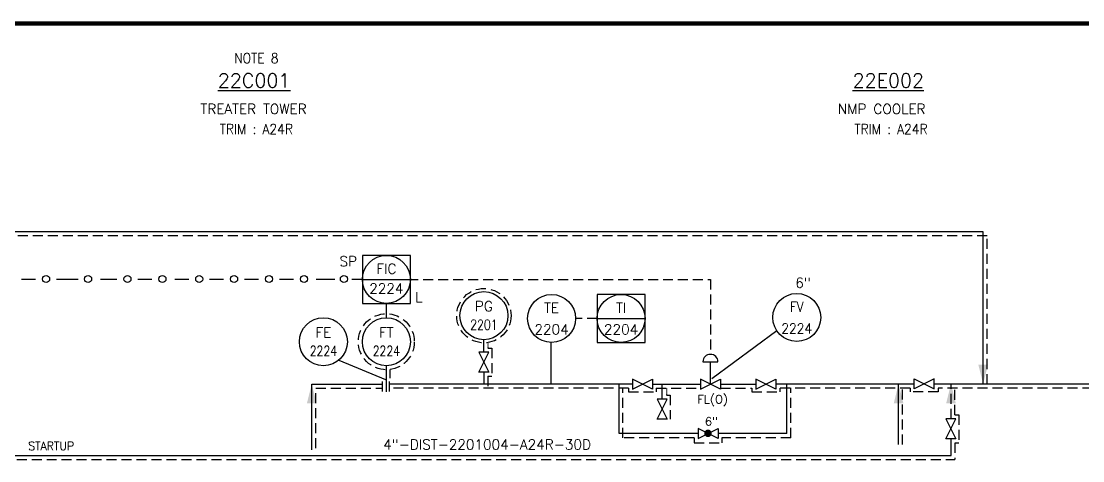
# Model space of a CAD drawing. Header units: millimetres. Extents: x 970 to 1838, y -23 to 597.
# Drawn here: x 1266.7 to 1532.3, y 476.6 to 586.4 of the extents above; entities that cross this region are included whole.
import ezdxf
from ezdxf.enums import TextEntityAlignment as Align

# ---------------------------------------------------------------- set-up
doc = ezdxf.new("R2010")
doc.units = ezdxf.units.MM
for name, pattern in [('HIDDEN', [0.375, 0.25, -0.125]), ('NELECTRICAL', [0.25, 0.125, -0.125]), ('SOLID', [0])]:
    doc.linetypes.add(name, pattern=pattern)
for name, color, linetype in [('1', 7, 'Continuous'), ('13', 13, 'Continuous'), ('2', 7, 'Continuous'), ('30', 7, 'NELECTRICAL'), ('31', 7, 'Continuous')]:
    doc.layers.add(name, color=color, linetype=linetype)
doc.styles.add('ROMANS', font='romans')
doc.styles.add('ROMSIM', font='simplex.shx', dxfattribs={"height": 0.1})
doc.styles.get("Standard").update_dxf_attribs({"font": 'romans.shx'})

# ---------------------------------------------------------------- blocks, each defined once
blk = doc.blocks.new('FL2')
at = {"layer": '2', "width": 0.95}
for tag, p in [('SIZE-RATING', (0, 0.0625)), ('MAT-CA-SERV-RESP', (0, -0.1625))]:
    blk.add_attdef(tag, p, '', height=0.1, dxfattribs=at)
blk = doc.blocks.new('W1')
at = {"color": 7, "linetype": 'HIDDEN'}
blk.add_solid([(-1.2, -4.8), (0, 0), (1.2, -4.8)], dxfattribs=at)

msp = doc.modelspace()

# ---------------------------------------------------------------- linework, layer by layer
at = {"linetype": 'HIDDEN', "ltscale": 10}
for p, q in [((1508.38, 532.83), (1012.19, 532.83)), ((1410.79, 512.16), (1405.4, 512.16)), ((1383.47, 504.76), (1384.41, 504.76)), ((1384.41, 504.76), (1384.41, 497.77)), ((1383.47, 497.77), (1384.41, 497.77)), ((1418.61, 494.78), (1418.61, 493.84)), ((1425.61, 494.78), (1425.61, 493.84)), ((1449.53, 494.78), (1449.53, 493.84)), ((1456.53, 494.78), (1456.53, 493.84)), ((1489.14, 494.77), (1489.14, 493.84)), ((1496.13, 494.78), (1496.13, 493.84)), ((1418.61, 493.84), (1425.61, 493.84)), ((1429.08, 493.01), (1429.08, 486.96)), ((1449.53, 493.84), (1456.53, 493.84)), ((1496.13, 493.84), (1489.14, 493.84)), ((1500.33, 488.06), (1501.28, 488.06)), ((1501.28, 488.06), (1501.28, 481.07)), ((1435.05, 482.29), (1435.05, 481.12)), ((1435.05, 481.12), (1442.04, 481.12)), ((1442.04, 482.29), (1442.04, 481.12)), ((1500.34, 481.07), (1501.28, 481.07))]:
    msp.add_line(p, q, dxfattribs=at)
for p, q in [((1507.38, 533.83), (1025.45, 533.83)), ((1352.06, 521.92), (1364.06, 521.92)), ((1410.79, 512.16), (1422.79, 512.16)), ((1382.47, 503.76), (1382.47, 506.86)), ((1346.14, 501.72), (1357.85, 496.93)), ((1437.28, 501.32), (1441.03, 501.32)), ((1439.15, 495.78), (1439.15, 501.32)), ((1419.61, 496.97), (1419.61, 494.47)), ((1419.61, 494.47), (1424.61, 496.97)), ((1424.61, 494.47), (1419.61, 496.97)), ((1424.61, 496.97), (1424.61, 494.47)), ((1441.65, 494.53), (1436.65, 497.03)), ((1436.65, 494.53), (1441.65, 497.03)), ((1436.65, 497.03), (1436.65, 494.53)), ((1441.65, 497.03), (1441.65, 494.53)), ((1450.53, 496.97), (1450.53, 494.47)), ((1455.53, 494.47), (1450.53, 496.97)), ((1450.53, 494.47), (1455.53, 496.97)), ((1455.53, 496.97), (1455.53, 494.47)), ((1358.06, 493.79), (1358.06, 496)), ((1416.32, 483.45), (1416.32, 495.78)), ((1427.08, 492.01), (1427.08, 495.78)), ((1425.83, 487.01), (1428.33, 492.01)), ((1425.83, 492.01), (1428.33, 487.01)), ((1428.33, 492.01), (1425.83, 492.01)), ((1428.14, 493.01), (1429.08, 493.01)), ((1428.33, 487.01), (1425.83, 487.01)), ((1441.05, 482.2), (1436.05, 484.7)), ((1436.05, 482.2), (1441.05, 484.7)), ((1436.05, 484.7), (1436.05, 482.2)), ((1441.05, 484.7), (1441.05, 482.2))]:
    msp.add_line(p, q)
at = {"color": 7, "linetype": 'NELECTRICAL'}
msp.add_line((1383.47, 506.24), (1383.47, 504.76), dxfattribs=at)
at = {"linetype": 'Continuous'}
for p, q in [((1381.16, 503.76), (1383.66, 498.76)), ((1381.16, 498.76), (1383.66, 503.76)), ((1383.66, 503.76), (1381.16, 503.76)), ((1383.66, 498.76), (1381.16, 498.76)), ((1490.13, 494.59), (1490.13, 497.09)), ((1495.13, 497.09), (1490.13, 494.59)), ((1490.13, 497.09), (1495.13, 494.59)), ((1495.13, 494.59), (1495.13, 497.09)), ((1458.29, 483.45), (1458.29, 495.78)), ((1500.53, 487.06), (1498.03, 487.06)), ((1498.03, 487.06), (1500.53, 482.06)), ((1498.03, 482.06), (1500.53, 487.06)), ((1500.53, 482.06), (1498.03, 482.06))]:
    msp.add_line(p, q, dxfattribs=at)
at = {"color": 7, "linetype": 'HIDDEN', "ltscale": 10}
for p, q in [((1383.47, 497.77), (1383.47, 494.78)), ((1340.39, 479.73), (1340.39, 494.78)), ((1417.27, 482.29), (1417.27, 494.79)), ((1425.61, 494.78), (1436.65, 494.78)), ((1441.65, 494.78), (1449.53, 494.78)), ((1459.24, 482.29), (1459.24, 494.79))]:
    msp.add_line(p, q, dxfattribs=at)
at = {"color": 3, "linetype": 'SOLID'}
msp.add_line((1339.39, 479.29), (1339.39, 495.78), dxfattribs=at)
at = {"color": 3}
for p, q in [((1424.61, 495.78), (1436.65, 495.78)), ((1441.65, 495.78), (1450.53, 495.78))]:
    msp.add_line(p, q, dxfattribs=at)
at = {"color": 6, "const_width": 1.07}
msp.add_lwpolyline([(970.59, 585.9), (1832.75, 585.9), (1832.75, -11.72), (970.59, -11.72), (970.59, 585.9)], dxfattribs=at)
for points in [[(1364.06, 527.92), (1352.06, 527.92), (1352.06, 515.92), (1364.06, 515.92)], [(1422.79, 518.16), (1410.79, 518.16), (1410.79, 506.16), (1422.79, 506.16)]]:
    msp.add_lwpolyline(points, close=True)
at = {"const_width": 0.938}
msp.add_lwpolyline([(1439.01, 483.45, 1), (1438.08, 483.45, 1)], format="xyb", close=True, dxfattribs=at)
for centre in [(1358.06, 521.92), (1382.47, 512.86), (1399.4, 512.16), (1416.79, 512.16), (1460.75, 512.41), (1342.3, 506.34), (1358.06, 506.34)]:
    msp.add_circle(centre, 6)
at = {"linetype": 'HIDDEN', "ltscale": 10}
for centre, radius in [((1382.47, 512.86), 6.8), ((1358.06, 506.34), 7)]:
    msp.add_circle(centre, radius, dxfattribs=at)
msp.add_arc((1439.15, 501.32), 1.87, 0, 180)
at = {"layer": '1', "color": 7}
for p, q in [((1507.38, 495.78), (1507.38, 533.83)), ((1455.74, 509.11), (1439.46, 497.09)), ((1399.33, 495.78), (1399.33, 506.16)), ((1486.22, 480.64), (1486.22, 495.78))]:
    msp.add_line(p, q, dxfattribs=at)
at = {"layer": '1', "color": 7, "linetype": 'HIDDEN', "ltscale": 10}
for p, q in [((1508.38, 495.78), (1508.38, 532.83)), ((1357.1, 493.9), (1357.1, 497.17)), ((1358.85, 493.9), (1358.85, 497.17)), ((1340.39, 494.78), (1357.05, 494.78)), ((1418.61, 494.78), (1358.85, 494.78)), ((1487.22, 480.64), (1487.22, 495.78)), ((1499.34, 487.06), (1499.34, 495.78)), ((1435.05, 482.29), (1417.27, 482.29)), ((1201.82, 476.92), (1500.31, 476.92))]:
    msp.add_line(p, q, dxfattribs=at)
at = {"layer": '1'}
msp.add_line((1382.47, 498.76), (1382.47, 495.78), dxfattribs=at)
at = {"layer": '1', "color": 3}
msp.add_line((1339.39, 495.78), (1357.05, 495.78), dxfattribs=at)
at = {"layer": '1', "color": 3, "linetype": 'SOLID'}
msp.add_line((1419.61, 495.78), (1358.85, 495.78), dxfattribs=at)
at = {"layer": '1', "color": 7, "linetype": 'SOLID'}
for p, q in [((1436.05, 483.45), (1416.32, 483.45)), ((1499.34, 477.92), (1499.34, 482.06)), ((1200.83, 477.92), (1499.34, 477.92))]:
    msp.add_line(p, q, dxfattribs=at)
at = {"layer": '13', "color": 7, "linetype": 'NELECTRICAL'}
msp.add_line((1428.14, 494.78), (1428.14, 493.01), dxfattribs=at)
at = {"layer": '13', "color": 3, "linetype": 'SOLID'}
for p, q in [((1490.13, 495.78), (1455.53, 495.78)), ((1647.24, 495.78), (1495.13, 495.78))]:
    msp.add_line(p, q, dxfattribs=at)
at = {"layer": '13', "color": 7, "linetype": 'HIDDEN', "ltscale": 10}
for p, q in [((1489.11, 494.78), (1456.53, 494.78)), ((1647.24, 494.78), (1496.13, 494.78)), ((1500.33, 488.06), (1500.33, 494.78)), ((1459.24, 482.29), (1442.04, 482.29)), ((1500.31, 481.06), (1500.31, 476.92))]:
    msp.add_line(p, q, dxfattribs=at)
at = {"layer": '13', "color": 7, "linetype": 'Continuous'}
msp.add_line((1458.29, 483.45), (1441.05, 483.45), dxfattribs=at)
at = {"layer": '30', "color": 7, "linetype": 'HIDDEN', "ltscale": 10}
for p, q in [((1363.53, 521.92), (1439.15, 521.92)), ((1439.15, 521.92), (1439.15, 503.2))]:
    msp.add_line(p, q, dxfattribs=at)
at = {"layer": '30', "color": 7}
msp.add_line((1358.06, 512.34), (1358.06, 515.92), dxfattribs=at)
at = {"layer": '30', "color": 7, "linetype": 'Continuous'}
msp.add_line((1358.06, 496), (1358.06, 500.34), dxfattribs=at)
at = {"layer": '31', "color": 7}
for p, q in [((1266.81, 522.02), (1270.31, 522.02)), ((1275.56, 522.02), (1280.93, 522.02)), ((1286.51, 522.02), (1290.66, 522.02)), ((1295.91, 522.02), (1299.41, 522.02)), ((1305.1, 522.02), (1308.6, 522.02)), ((1313.85, 522.02), (1317.35, 522.02)), ((1322.6, 522.02), (1326.1, 522.02)), ((1331.35, 522.02), (1334.85, 522.02)), ((1340.54, 522.02), (1345.14, 522.02)), ((1349.46, 522.02), (1352.06, 522.02))]:
    msp.add_line(p, q, dxfattribs=at)
at = {"layer": '31', "color": 7, "linetype": 'HIDDEN', "ltscale": 10}
msp.add_line((1359.02, 497.21), (1359.02, 499.41), dxfattribs=at)
at = {"layer": '31', "color": 7}
for centre in [(1272.93, 522.02), (1283.44, 522.02), (1293.29, 522.02), (1293.29, 522.02), (1302.04, 522.02), (1311.23, 522.02), (1319.97, 522.02), (1328.72, 522.02), (1337.47, 522.02), (1347.43, 522.02)]:
    msp.add_circle(centre, 0.875, dxfattribs=at)

# ---------------------------------------------------------------- block references
at = {"linetype": 'HIDDEN', "ltscale": 10, "rotation": 180}
msp.add_blockref('W1', (1507.38, 495.78), dxfattribs=at)
for p in [(1339.39, 495.78), (1486.22, 495.78)]:
    msp.add_blockref('W1', p)
at = {"linetype": 'HIDDEN', "ltscale": 10}
msp.add_blockref('W1', (1499.34, 495.78), dxfattribs=at)
at = {"layer": '1', "color": 7, "xscale": 20.9991048381595, "yscale": 20.9991048381595, "zscale": 20.9991048381595}
msp.add_blockref('FL2', (1268.47, 477.93), dxfattribs=at).add_auto_attribs({'SIZE-RATING': 'STARTUP'})

# ---------------------------------------------------------------- texts
at = {"color": 7, "width": 0.9}
msp.add_text('NOTE 8', height=2.5, dxfattribs=at).set_placement((1325.53, 577.21), align=Align.MIDDLE)
for s, p in [('TREATER TOWER', (1311.55, 563.28)), ('NMP COOLER', (1471.02, 563.28))]:
    msp.add_text(s, height=2.5).set_placement(p)
for s, p in [('FIC', (1358.06, 524.57)), ('2224', (1358.06, 519.65)), ('L', (1366.21, 517.46)), ('PG', (1382.47, 515.22)), ('TE', (1399.4, 514.81)), ('TI', (1416.79, 514.81)), ('2204', (1399.4, 509.43)), ('2204', (1416.79, 509.43)), ('FE', (1342.3, 508.69)), ('FT', (1358.06, 508.69)), ('4"-DIST-2201004-A24R-30D', (1383.27, 480.66))]:
    msp.add_text(s, height=2.5).set_placement(p, align=Align.MIDDLE)
for s, width, p in [('FV', 0.9, (1460.75, 515.06)), ('2201', 0.8, (1382.47, 510.59)), ('2224', 0.9, (1460.75, 509.68)), ('2224', 0.8, (1342.3, 504.06)), ('2224', 0.8, (1358.06, 504.06))]:
    msp.add_text(s, height=2.5, dxfattribs=dict(width=width)).set_placement(p, align=Align.MIDDLE)
at = {"layer": '1', "color": 2}
for s, p in [('%%U22C001', (1315.9, 569.86)), ('%%U22E002', (1474.73, 569.86))]:
    msp.add_text(s, height=3.5, dxfattribs=at).set_placement(p)
at = {"layer": '2', "color": 7, "style": 'ROMANS', "width": 0.9}
for p in [(1325.53, 559.5), (1484.32, 559.5)]:
    msp.add_text('TRIM : A24R', height=2.5, dxfattribs=at).set_placement(p, align=Align.MIDDLE)
at = {"layer": '2', "color": 7}
msp.add_text('SP', height=2.5, dxfattribs=at).set_placement((1346.32, 525.2))
at = {"layer": '2', "color": 7, "style": 'ROMSIM'}
for s, height, p in [('6"', 2.5, (1460.38, 519.83)), ('FL(O)', 2.1, (1435.86, 490.93)), ('6"', 2.1, (1437.76, 485.4))]:
    msp.add_text(s, height=height, dxfattribs=at).set_placement(p)

doc.saveas('drawing.dxf')
